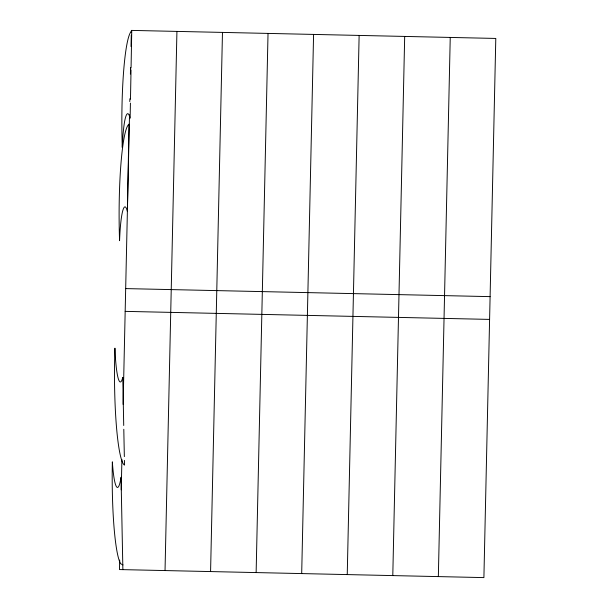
<?xml version="1.0" encoding="UTF-8"?>
<svg xmlns="http://www.w3.org/2000/svg" width="608" height="608" viewBox="0 0 608 608"><rect width="100%" height="100%" fill="white"/><g stroke="black" fill="none" stroke-linecap="round" stroke-linejoin="round"><path stroke-width="0.91" d="M130.15 117.306L130.416 103.086M130.484 99.294L131.032 69.912M131.062 68.012L131.746 31.046A90.592 10.648 -90 0 0 122.299 147.486A48.336 5.685 -90 0 1 130.135 118.248M119.685 560.067L119.48 569.559L483.9 577.6L495.794 38.441L131.374 30.4L131.328 32.3M121.235 489.828L121.904 459.45M123.12 404.396L129.512 114.882M129.8 101.589L129.861 98.747M130.408 74.062L130.553 67.42M131.016 46.535L131.267 35.142M165.034 570.562L176.928 31.403M210.581 571.573L222.475 32.406M256.135 572.576L268.029 33.417M301.69 573.58L313.584 34.42M347.244 574.583L359.13 35.424M392.791 575.594L404.685 36.427M438.345 576.597L450.239 37.438M125.674 288.595L490.094 296.628M125.172 311.372L489.592 319.405M123.014 564.931L120.726 563.768A88.016 10.344 90 0 1 112.351 461.86A50.183 5.898 -90 0 0 121.053 477.25L122.877 569.635M123.72 425.494L122.77 377.401A48.336 5.685 -90 0 1 114.935 348.171A91.238 10.724 90 0 0 124.511 465.097L124.42 460.378M123.796 429.263L124.344 456.608M129.018 124.245L127.399 211.447A48.336 5.685 -90 0 0 119.563 240.684A90.592 10.648 90 0 1 129.018 124.245"/></g></svg>
